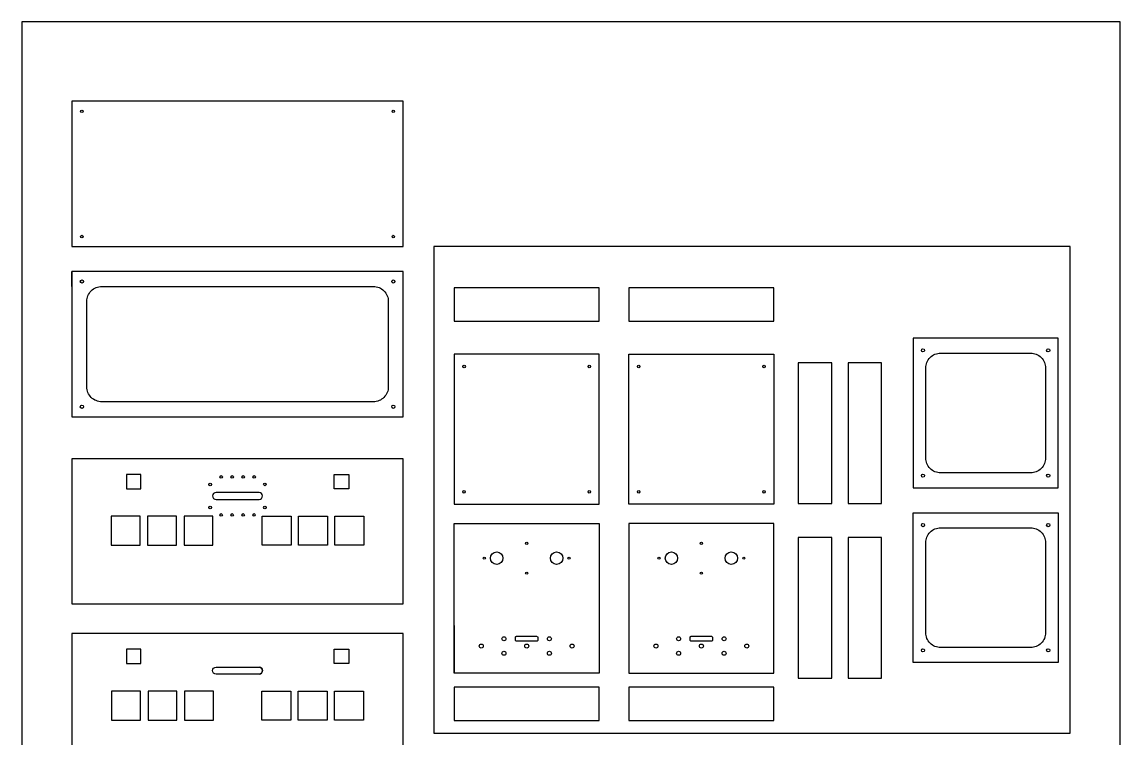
# Model space of a CAD drawing. Header units: millimetres. Extents: x -100 to 2100, y -1901 to 300.
# Drawn here: x -100 to 2100, y -1135 to 300 of the extents above; entities that cross this region are included whole.
import ezdxf

# ---------------------------------------------------------------- set-up
doc = ezdxf.new("R2010")
doc.units = ezdxf.units.MM
doc.layers.get('0').update_dxf_attribs({"linetype": 'CONTINUOUS'})

msp = doc.modelspace()

# ---------------------------------------------------------------- linework, layer by layer
for p, q in [((0, -230), (0, -200)), ((765.7, -909.4), (765.7, -1004.9)), ((1115.7, -909.4), (1115.7, -1004.9))]:
    msp.add_line(p, q)
for points in [[(2100, 300), (-100, 300), (-100, -1700), (2100, -1700)], [(664, -150), (664, 141), (0, 141), (0, -150)], [(2000, -150), (725, -150), (725, -1125), (2000, -1125)], [(664, -491), (664, -200), (0, -200), (0, -491)], [(1056.7, -232.8), (765.7, -232.8), (765.7, -299.8), (1056.7, -299.8)], [(1406.7, -232.8), (1115.7, -232.8), (1115.7, -299.8), (1406.7, -299.8)], [(1685.2, -633.5), (1976.2, -633.5), (1976.2, -333.5), (1685.2, -333.5)], [(765.7, -665.9), (774.7, -665.9), (1047.7, -665.9), (1056.7, -665.9), (1056.7, -365.9), (765.7, -365.9)], [(1115.7, -665.9), (1115.7, -365.9), (1406.7, -365.9), (1406.7, -665.9), (1397.7, -665.9), (1124.7, -665.9)], [(1455.3, -382.9), (1455.3, -664.9), (1522.3, -664.9), (1522.3, -382.9)], [(1555.3, -382.9), (1555.3, -664.9), (1622.3, -664.9), (1622.3, -382.9)], [(664, -575), (0, -575), (0, -866), (664, -866)], [(109.2, -635.7), (138.2, -635.7), (138.2, -606.7), (109.2, -606.7)], [(554.8, -635.7), (525.8, -635.7), (525.8, -606.7), (554.8, -606.7)], [(78.9, -748.1), (136.9, -748.1), (136.9, -690.1), (78.9, -690.1)], [(151.8, -748.1), (209.8, -748.1), (209.8, -690.1), (151.8, -690.1)], [(224.7, -748.1), (282.7, -748.1), (282.7, -690.1), (224.7, -690.1)], [(381.3, -748.1), (381.3, -690.1), (439.3, -690.1), (439.3, -748.1)], [(454.2, -690.1), (512.2, -690.1), (512.2, -748.1), (454.2, -748.1)], [(585.1, -748.1), (527.1, -748.1), (527.1, -690.1), (585.1, -690.1)], [(1685.2, -983.5), (1685.2, -683.5), (1976.2, -683.5), (1976.2, -983.5)], [(765.7, -1004.9), (765.7, -704.9), (1056.7, -704.9), (1056.7, -1004.9)], [(1406.7, -1004.9), (1406.7, -704.9), (1115.7, -704.9), (1115.7, -1004.9)], [(1522.3, -732.9), (1455.3, -732.9), (1455.3, -1014.9), (1522.3, -1014.9)], [(1555.3, -1014.9), (1622.3, -1014.9), (1622.3, -732.9), (1555.3, -732.9)], [(664, -1216), (664, -925), (0, -925), (0, -1216)], [(109.2, -956.7), (109.2, -985.7), (138.2, -985.7), (138.2, -956.7)], [(554.8, -956.7), (554.8, -985.7), (525.8, -985.7), (525.8, -956.7)], [(1056.7, -1032.8), (765.7, -1032.8), (765.7, -1099.8), (1056.7, -1099.8)], [(1406.7, -1032.8), (1115.7, -1032.8), (1115.7, -1099.8), (1406.7, -1099.8)], [(79.7, -1040.8), (79.7, -1098.8), (137.7, -1098.8), (137.7, -1040.8)], [(152.6, -1040.8), (152.6, -1098.8), (210.6, -1098.8), (210.6, -1040.8)], [(225.5, -1040.8), (225.5, -1098.8), (283.5, -1098.8), (283.5, -1040.8)], [(380.5, -1098.8), (380.5, -1040.8), (438.5, -1040.8), (438.5, -1098.8)], [(453.4, -1098.8), (453.4, -1040.8), (511.4, -1040.8), (511.4, -1098.8)], [(584.3, -1098.8), (526.3, -1098.8), (526.3, -1040.8), (584.3, -1040.8)]]:
    msp.add_lwpolyline(points, close=True)
for points in [[(634, -260), (634, -431, -0.414214), (604, -461), (60, -461, -0.414214), (30, -431), (30, -260, -0.414214), (60, -230), (604, -230, -0.414214)], [(1710.7, -573.5), (1710.7, -393.5, -0.414214), (1740.7, -363.5), (1920.7, -363.5, -0.414214), (1950.7, -393.5), (1950.7, -573.5, -0.414214), (1920.7, -603.5), (1740.7, -603.5, -0.414214)], [(375, -642.7), (289, -642.7, 1), (289, -656.7), (375, -656.7, 1)], [(1740.7, -953.5, -0.414214), (1710.7, -923.5), (1710.7, -743.5, -0.414214), (1740.7, -713.5), (1920.7, -713.5, -0.414214), (1950.7, -743.5), (1950.7, -923.5, -0.414214), (1920.7, -953.5)], [(931.2, -930.9, -0.414214), (933.7, -933.4), (933.7, -938.4, -0.414214), (931.2, -940.9), (891.2, -940.9, -0.414214), (888.7, -938.4), (888.7, -932.8, -0.414214), (890.6, -930.9)], [(1283.7, -938.4, -0.414214), (1281.2, -940.9), (1241.2, -940.9, -0.414214), (1238.7, -938.4), (1238.7, -932.8, -0.414214), (1240.6, -930.9), (1281.2, -930.9, -0.414214), (1283.7, -933.4)], [(289, -1006.7, -1), (289, -992.7), (375, -992.7, -1), (375, -1006.7)]]:
    msp.add_lwpolyline(points, format="xyb", close=True)
for centre, radius in [((20, 121), 2.5), ((644, 121), 2.5), ((20, -130), 2.5), ((644, -130), 2.5), ((20, -220), 3.25), ((644, -220), 3.25), ((1705.2, -358), 3.25), ((1956.2, -358), 3.25), ((785.7, -390.4), 2.6), ((1036.7, -390.4), 2.5), ((1135.7, -390.4), 2.5), ((1386.7, -390.4), 2.5), ((20, -471), 3.25), ((644, -471), 3.25), ((299.1, -611.6), 2.65), ((321.1, -611.6), 2.65), ((343.1, -611.6), 2.65), ((365.1, -611.6), 2.65), ((1705.2, -609), 3.25), ((1956.2, -609), 3.25), ((277.1, -626.6), 2.65), ((386.9, -626.5), 2.65), ((785.7, -641.4), 2.5), ((1036.7, -641.4), 2.5), ((1135.7, -641.4), 2.5), ((1386.7, -641.4), 2.5), ((277.1, -672.9), 2.65), ((386.9, -672.9), 2.65), ((298.9, -687.8), 2.65), ((320.9, -687.8), 2.65), ((342.9, -687.8), 2.65), ((364.9, -687.8), 2.65), ((1705.2, -708), 3.25), ((1956.2, -708), 3.25), ((911.2, -744.4), 2.24), ((1261.2, -744.4), 2.24), ((851.2, -774.4), 12.5), ((971.2, -774.4), 12.5), ((1201.2, -774.4), 12.5), ((1321.2, -774.4), 12.5), ((826.2, -774.4), 2.26), ((996.2, -774.4), 2.24), ((1176.2, -774.4), 2.26), ((1346.2, -774.4), 2.24), ((911.2, -804.4), 2.24), ((1261.2, -804.4), 2.24), ((865.7, -935.9), 4), ((956.7, -935.9), 4), ((1215.7, -935.9), 4), ((1306.7, -935.9), 4), ((820.2, -950.4), 4), ((865.7, -964.9), 4), ((911.2, -950.4), 4), ((956.7, -964.9), 4), ((1002.2, -950.4), 4), ((1170.2, -950.4), 4), ((1215.7, -964.9), 4), ((1261.2, -950.4), 4), ((1306.7, -964.9), 4), ((1352.2, -950.4), 4), ((1705.2, -959), 3.25), ((1956.2, -959), 3.25)]:
    msp.add_circle(centre, radius)
for centre in [(375, -649.7), (375, -999.7)]:
    msp.add_arc(centre, 7, -90, 90)

doc.saveas('drawing.dxf')
